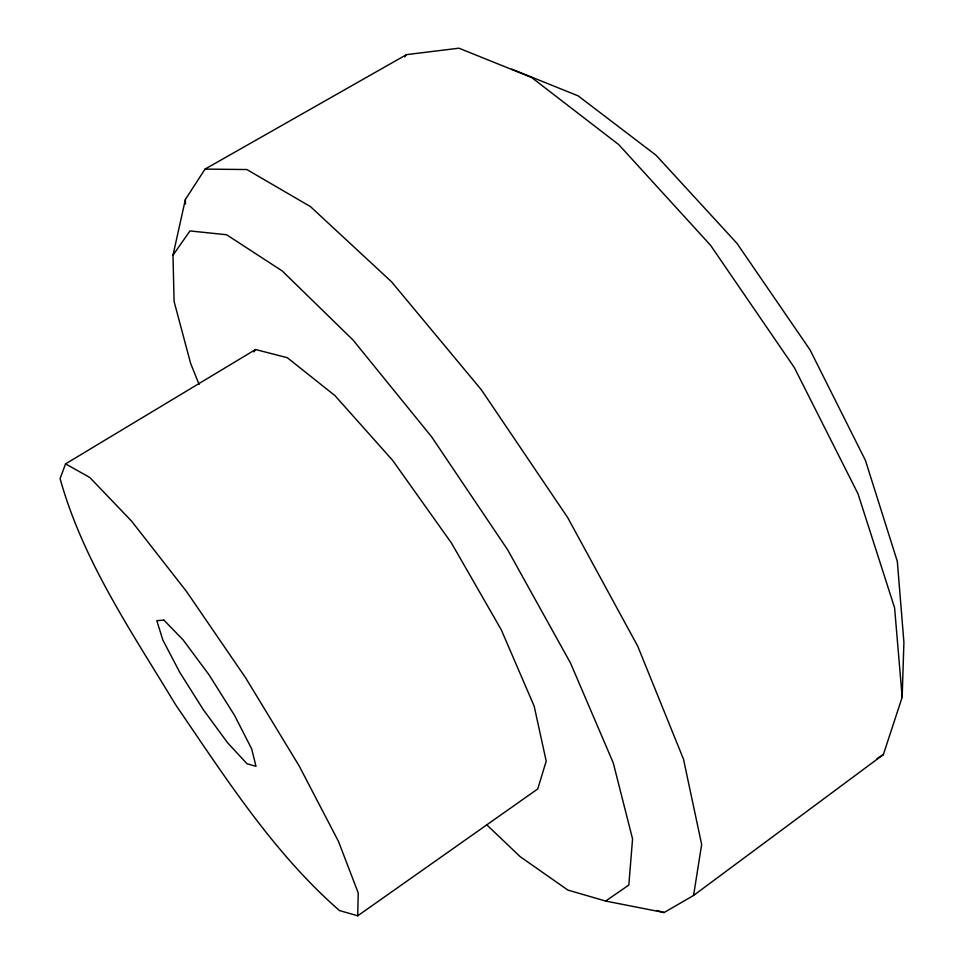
<?xml version="1.0" encoding="UTF-8"?>
<svg xmlns="http://www.w3.org/2000/svg" width="964" height="964" viewBox="0 0 964 964"><rect width="100%" height="100%" fill="white"/><g stroke="black" fill="none" stroke-linecap="round" stroke-linejoin="round"><path stroke-width="1.45" d="M357.728 915.8L358.222 892.905L338.436 841.331L299.177 765.97L245.531 677.668L186.317 591.221L131.586 521.138L89.748 477.457L65.564 463.877L60.093 478.59C82.904 560.867 132.08 632.541 175.713 704.901C225.154 777.08 273.029 852.525 339.449 910.546L357.728 915.8L537.755 788.938L546.202 761.138L534.177 706.214L501.292 629.805L451.465 543.057L392.685 460.418L334.942 395.602L287.272 357.692L255.568 349.522L65.564 463.877M486.507 824.582L520.198 856.695L567.832 890.049L605.645 901.063L664.112 912.534L693.574 895.46L883.349 754.619L902.171 697.225L903.907 642.289L897.327 561.409L865.431 460.406L810.037 349.872L736.894 243.241L656.074 155.252L578.135 95.858L511.788 69.131M693.574 895.46L701.659 844.476L683.5 759.198L637.746 646.229L567.7 517.596L481.398 389.854L391.589 281.85L310.456 206.609L246.832 169.531L205.019 169.11L185.389 199.5L172.99 255.195L174.086 301.467L190.667 363.536L199.09 384.407M172.99 255.195L189.968 230.938L226.576 234.746L282.223 270.956L353.065 340.063L431.583 436.776L507.63 549.757L570.519 663.075L613.261 762.91L632.565 838.933L628.817 885.06L605.645 901.063M253.881 351.92L255.568 349.522M404.615 56.876L406.519 54.623L458.936 48.2L531.574 77.469L618.743 144.612L710.504 245.218L794.312 367.525L857.984 493.761L894.592 607.778L902.171 697.225M876.987 758.584L883.349 754.619M205.019 169.11L406.519 54.623M656.87 910.474L664.112 912.534M185.389 199.5L185.437 203.994M163.904 620.117L156.807 620.671L162.868 640.084L179.87 672.511L203.332 709.721L227.661 742.834L246.941 763.693L255.99 766.356L251.7 748.944L234.517 715.324L209.092 674.896L183.003 639.771L163.904 620.117"/></g></svg>
